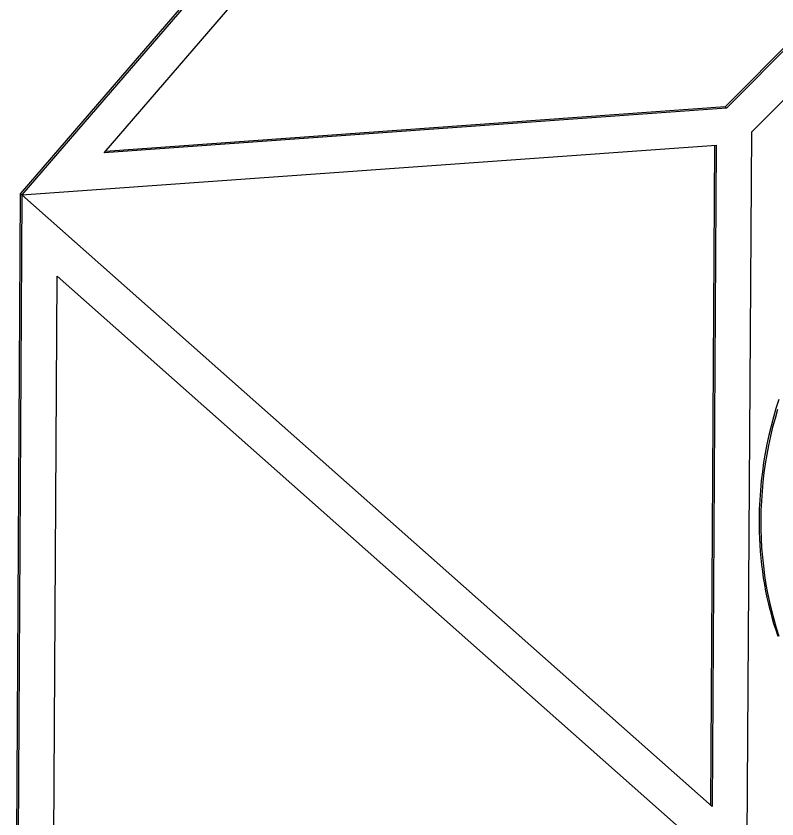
# Model space of a CAD drawing. Header units: millimetres. Extents: x 974 to 5700, y -47 to 3256.
# Drawn here: x 2619.7 to 2633.28, y 1195.19 to 1209.52 of the extents above; entities that cross this region are included whole.
import ezdxf

# ---------------------------------------------------------------- set-up
doc = ezdxf.new("R2010")
doc.units = ezdxf.units.MM
doc.header["$MEASUREMENT"] = 0
doc.layers.add('Utwórz2D linie widoczne', color=7, linetype='Continuous', true_color=0x000000)

msp = doc.modelspace()

# ---------------------------------------------------------------- linework, layer by layer
at = {"layer": 'Utwórz2D linie widoczne'}
for p, q in [((2645.895, 1221.519), (2632.354, 1207.899)), ((2645.925, 1221.498), (2632.383, 1207.878)), ((2621.273, 1207.081), (2632.916, 1220.576)), ((2632.83, 1207.452), (2645.284, 1219.964)), ((2631.388, 1219.817), (2619.774, 1206.349)), ((2631.438, 1219.821), (2619.803, 1206.327)), ((2632.383, 1207.878), (2621.273, 1207.081)), ((2632.354, 1207.899), (2621.295, 1207.105)), ((2632.354, 1207.899), (2632.383, 1207.878)), ((2632.745, 1193.974), (2632.83, 1207.452)), ((2619.803, 1206.327), (2632.196, 1207.218)), ((2632.167, 1207.216), (2632.093, 1195.437)), ((2632.196, 1207.218), (2632.122, 1195.415)), ((2619.774, 1206.349), (2619.701, 1193.048)), ((2619.774, 1206.349), (2619.803, 1206.327)), ((2619.803, 1206.327), (2619.73, 1193.026)), ((2632.122, 1195.415), (2619.803, 1206.327)), ((2620.367, 1193.073), (2620.432, 1204.877)), ((2620.432, 1204.877), (2632.745, 1193.974)), ((2633.313, 1202.676), (2633.263, 1202.52)), ((2633.263, 1202.52), (2633.217, 1202.362)), ((2633.292, 1202.498), (2633.246, 1202.341)), ((2633.217, 1202.362), (2633.175, 1202.203)), ((2633.246, 1202.341), (2633.204, 1202.182)), ((2633.175, 1202.203), (2633.136, 1202.043)), ((2633.204, 1202.182), (2633.165, 1202.021)), ((2633.136, 1202.043), (2633.101, 1201.881)), ((2633.165, 1202.021), (2633.13, 1201.86)), ((2633.101, 1201.881), (2633.07, 1201.718)), ((2633.13, 1201.86), (2633.099, 1201.697)), ((2633.07, 1201.718), (2633.043, 1201.555)), ((2633.099, 1201.697), (2633.072, 1201.533)), ((2633.043, 1201.555), (2633.02, 1201.39)), ((2633.072, 1201.533), (2633.049, 1201.369)), ((2633.02, 1201.39), (2633, 1201.224)), ((2633.049, 1201.369), (2633.029, 1201.203)), ((2633, 1201.224), (2632.985, 1201.057)), ((2633.029, 1201.203), (2633.014, 1201.036)), ((2632.985, 1201.057), (2632.973, 1200.89)), ((2633.014, 1201.036), (2633.002, 1200.869)), ((2632.973, 1200.89), (2632.966, 1200.722)), ((2633.002, 1200.869), (2632.995, 1200.7)), ((2632.966, 1200.722), (2632.962, 1200.436)), ((2632.995, 1200.7), (2632.992, 1200.531)), ((2632.992, 1200.531), (2632.993, 1200.363)), ((2632.962, 1200.436), (2632.964, 1200.319)), ((2632.993, 1200.363), (2632.998, 1200.195)), ((2632.964, 1200.319), (2632.967, 1200.201)), ((2632.967, 1200.201), (2632.973, 1200.083)), ((2632.998, 1200.195), (2633.007, 1200.029)), ((2632.973, 1200.083), (2632.982, 1199.966)), ((2632.982, 1199.966), (2632.992, 1199.848)), ((2633.007, 1200.029), (2633.021, 1199.865)), ((2632.992, 1199.848), (2633.005, 1199.73)), ((2633.021, 1199.865), (2633.038, 1199.702)), ((2633.005, 1199.73), (2633.02, 1199.612)), ((2633.038, 1199.702), (2633.059, 1199.54)), ((2633.02, 1199.612), (2633.037, 1199.495)), ((2633.037, 1199.495), (2633.057, 1199.377)), ((2633.059, 1199.54), (2633.085, 1199.38)), ((2633.057, 1199.377), (2633.079, 1199.26)), ((2633.085, 1199.38), (2633.114, 1199.222)), ((2633.079, 1199.26), (2633.103, 1199.143)), ((2633.114, 1199.222), (2633.147, 1199.065)), ((2633.103, 1199.143), (2633.13, 1199.027)), ((2633.147, 1199.065), (2633.183, 1198.911)), ((2633.13, 1199.027), (2633.158, 1198.911)), ((2633.158, 1198.911), (2633.189, 1198.796)), ((2633.183, 1198.911), (2633.223, 1198.758)), ((2633.189, 1198.796), (2633.222, 1198.681)), ((2633.223, 1198.758), (2633.267, 1198.606)), ((2633.222, 1198.681), (2633.258, 1198.567)), ((2633.258, 1198.567), (2633.295, 1198.453)), ((2633.267, 1198.606), (2633.315, 1198.457))]:
    msp.add_line(p, q, dxfattribs=at)

doc.saveas('drawing.dxf')
